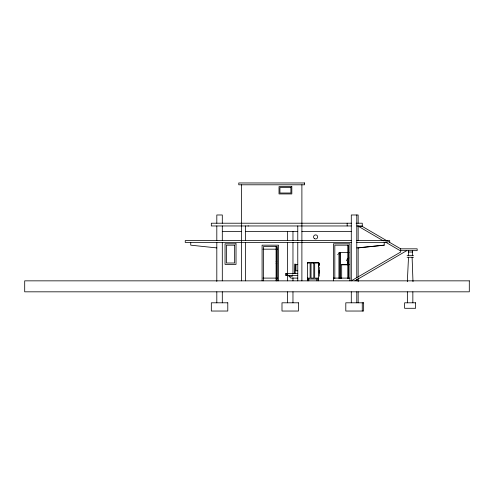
<?xml version="1.0" encoding="UTF-8"?>
<svg xmlns="http://www.w3.org/2000/svg" width="494" height="494" viewBox="0 0 494 494"><rect width="100%" height="100%" fill="white"/><g stroke="black" fill="none" stroke-linecap="round" stroke-linejoin="round"><path stroke-width="0.74" d="M407.334 281.71L408.507 257.269M337.766 254.391L337.766 254.719M354.945 280.845L406.698 250.662M248.371 225.962L248.044 225.962M358.15 247.914L384.221 245.172L384.221 242.424M356.779 247.914L384.221 245.172M351.487 223.214L211.321 223.214L211.321 225.962L351.29 225.962M356.094 223.214L362.269 223.214L362.269 226.419L400.69 248.828L417.158 248.828L417.158 250.662L400.165 250.662L386.055 242.424L386.055 240.597M356.779 225.962L362.269 225.962M358.607 226.419L362.269 226.419M222.3 231.445L241.51 231.445M245.302 231.445L297.771 231.445M301.89 231.445L351.29 231.445M351.29 240.597L185.25 240.597L185.25 242.424L351.29 242.424M356.779 240.597L389.71 240.597L389.71 242.424M356.779 242.424L387.401 242.424M262.944 249.174L277.511 249.174M408.464 252.033L412.583 252.033M349.178 252.49L340.31 252.49L340.31 278.418M339.853 252.718L340.31 252.718M407.118 255.342L413.49 255.342M407.118 257.269L413.49 257.269M346.492 260.721L346.936 260.721L346.942 260.035A2.056 2.056 0 0 1 349.005 257.979M276.09 261.493L276.782 261.493M347.782 261.635L348.468 261.635M307.379 263.067L310.121 263.067L310.121 278.103L307.379 278.103M276.09 263.314L276.782 263.314M318.815 263.469L318.926 263.012L314.697 263.067L314.697 278.103L318.358 278.103M347.782 263.456L348.468 263.456M297.771 264.383L295.943 264.383L295.943 270.786L297.771 270.786M318.815 264.383L318.587 266.21M349.202 264.383L341.681 264.383L341.681 278.56M341.681 264.84L349.005 264.84M319.272 270.342L319.272 273.083M297.771 273.528L285.427 273.528L285.421 275.362L297.771 275.362M262.944 278.103L277.511 278.103M297.771 278.103L290.91 278.103L288.169 275.362M333.45 278.103L349.919 278.103M307.379 279.017L318.358 279.017M216.81 247.914L190.74 245.172L190.74 242.424M384.171 240.899L382.918 240.597L357.823 225.962M286.792 274.905L289.311 275.59L289.311 276.276L292.281 276.276L292.281 274.905M412.984 281.71L412.107 257.269M338.94 253.459L338.958 253.972M412.848 291.843L412.848 302.803M412.583 250.662L412.583 255.342M408.464 250.662L408.464 255.342M407.359 291.843L407.359 302.803M400.69 248.828L400.69 252.033L351.29 280.845L351.29 214.983L358.15 214.983L358.15 223.214M362.269 302.803L362.269 311.035M358.15 225.962L358.15 240.597M358.15 247.76L358.15 277.115M358.15 278.258L358.15 281.716M358.15 291.824L358.15 302.803M356.779 214.983L356.779 277.782M356.779 279.314L356.779 280.845M356.779 291.824L356.779 302.803M351.29 291.824L351.29 302.803M349.919 280.845L349.919 243.795L333.45 243.795L333.45 280.845M348.542 278.573L348.542 245.172L334.821 245.172L334.821 278.573M348.468 245.172L348.468 278.579M347.782 245.172L347.782 278.579M347.171 223.214L347.171 225.962M339.853 278.418L339.853 252.49L338.94 252.49L338.94 278.406M319.272 263.469L319.272 265.297M319.272 267.149L319.272 276.251M319.044 263.697L319.044 265.068M318.358 280.845L318.358 266.21L318.815 266.21L318.815 262.555L307.379 262.555L307.379 280.845M316.981 279.017L316.981 280.845M308.75 279.017L308.75 280.845M301.89 184.793L301.89 280.845M297.771 225.962L297.771 240.597M297.771 242.424L297.771 280.845M295.715 264.84L295.715 265.753M295.029 273.528L295.029 263.926L294.801 273.528M292.967 231.445L292.967 240.597M292.967 242.424L292.967 273.911M292.967 277.764L292.967 280.845M292.967 291.824L292.967 302.803M287.483 231.445L287.483 240.627M287.483 242.424L287.483 280.845M287.483 291.824L287.483 302.803M286.335 273.528L286.335 275.362M278.56 280.845L278.56 245.172L262.092 245.172L262.092 280.845M277.19 280.845L277.19 246.543L263.469 246.543L263.469 280.845M276.782 246.543L276.782 280.845M276.09 246.543L276.09 280.845M245.629 225.962L245.629 240.597M245.629 242.424L245.629 280.845M241.51 184.793L241.51 280.845M222.3 223.214L222.3 214.983L216.81 214.983L216.81 223.214M222.3 225.962L222.3 240.597M222.3 242.424L222.3 280.845M222.3 291.824L222.3 302.803M216.81 225.962L216.81 240.597M216.81 242.424L216.81 281.457M216.81 291.824L216.81 302.803M304.631 182.965L238.769 182.965L238.769 184.793L304.631 184.793L304.631 182.965M291.824 186.621L279.017 186.621L279.017 193.938L291.824 193.938L291.824 186.621M290.91 187.535L279.931 187.535L279.931 193.024L290.91 193.024L290.91 187.535M236.021 243.795L225.042 243.795L225.042 264.383L236.021 264.383L236.021 243.795M234.65 245.172L226.419 245.172L226.419 263.012L234.65 263.012L234.65 245.172M276.547 262.178L276.319 262.629L276.547 262.178M348.239 262.32L348.011 262.771L348.239 262.32M313.783 263.067L311.035 263.067L311.035 278.103L313.783 278.103L313.783 263.067M469.3 280.845L24.7 280.845L24.7 291.824L469.3 291.824L469.3 280.845M227.79 302.803L211.321 302.803L211.321 311.035L227.79 311.035L227.79 302.803M298.456 302.803L281.994 302.803L281.994 311.035L298.456 311.035L298.456 302.803M363.64 302.803L345.8 302.803L345.8 311.035L363.64 311.035L363.64 302.803M415.596 302.803L404.617 302.803L404.617 308.293L415.596 308.293L415.596 302.803M314.579 238.719A2.056 2.056 0 0 0 317.667 236.935A2.056 2.056 0 0 0 314.579 235.156A2.056 2.056 0 0 0 314.579 238.719"/></g></svg>
